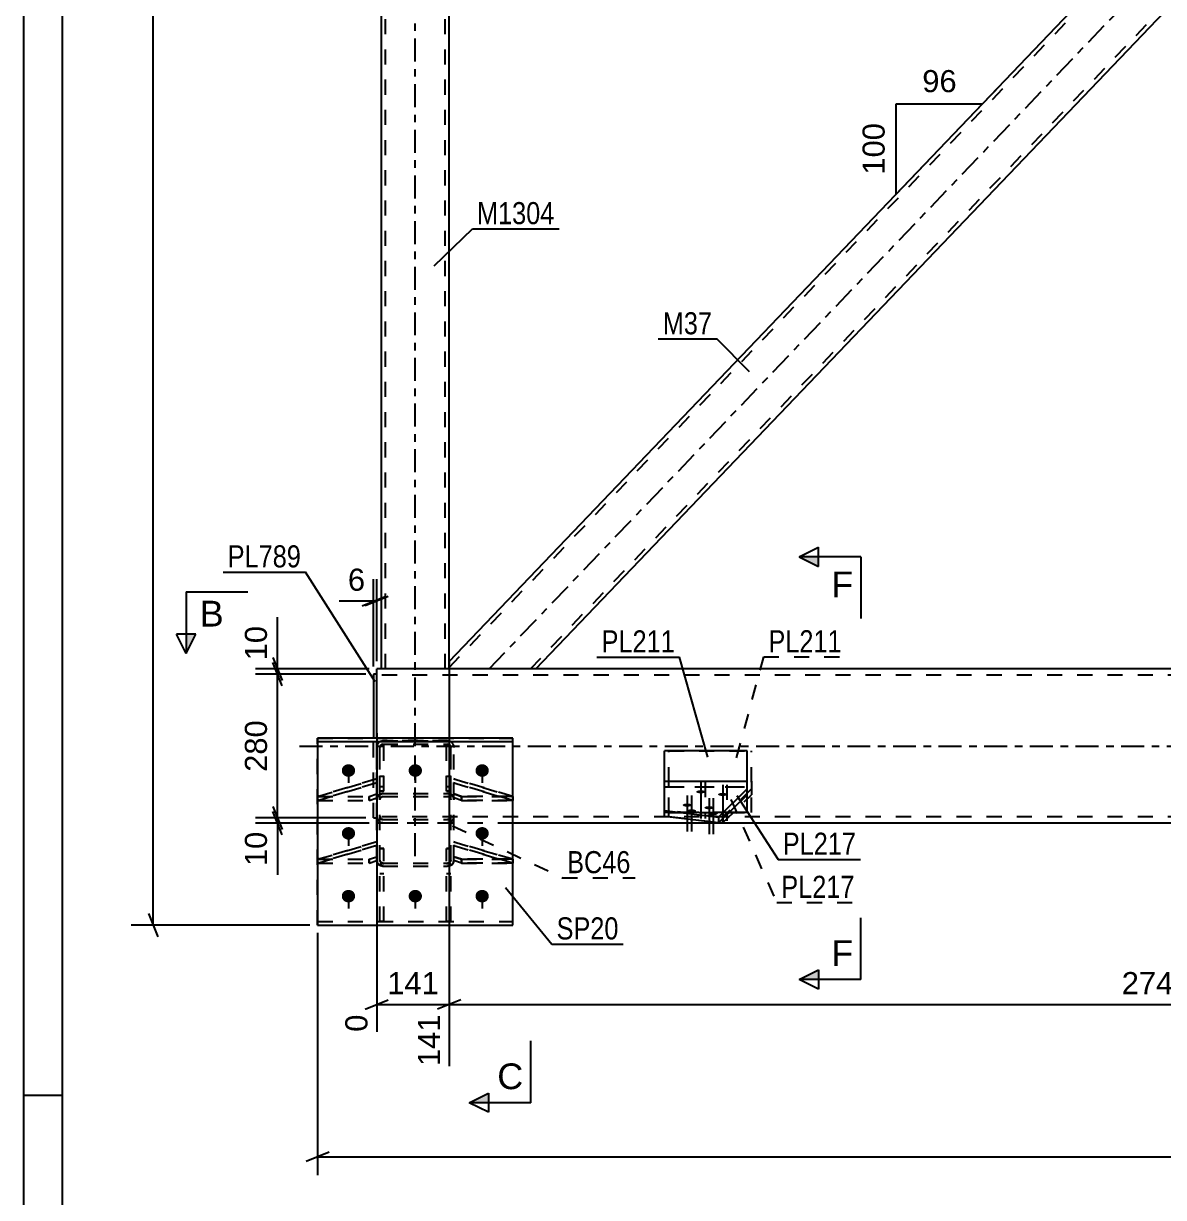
# Model space of a CAD drawing. Header units: millimetres. Extents: x 0 to 841, y 0 to 594.
# Drawn here: x 0 to 147.8, y 135.8 to 288 of the extents above; entities that cross this region are included whole.
import ezdxf

# ---------------------------------------------------------------- set-up
doc = ezdxf.new("R2010")
doc.units = ezdxf.units.MM
doc.linetypes.add('DXK_LINE_DOT2', pattern=[3.9198, 1.9599, -1.9599])
doc.linetypes.add('DXK_LINE_DOT3', pattern=[5.9187, 2.979, -0.9799, 0.9799, -0.9799])
doc.styles.add('Arial', font='ARIAL.TTF', dxfattribs={"height": 0.2})
doc.styles.add('Arial Narrow', font='ARIALN.TTF', dxfattribs={"height": 0.2})

# ---------------------------------------------------------------- blocks, each defined once
blk = doc.blocks.new('Unknown-318884589-1127')
at = {"color": 5, "linetype": 'Continuous'}
for p, q in [((0, 594), (0, 0)), ((5, 589), (5, 5)), ((5, 149), (0, 149))]:
    blk.add_line(p, q, dxfattribs=at)
blk = doc.blocks.new('Part-318884589-2613 - 2610')
at = {"color": 7, "linetype": 'DXK_LINE_DOT2'}
for p, q in [((38.14, 187.76), (45.8, 190.05)), ((45.8, 189.54), (38.14, 187.26)), ((45.8, 187.61), (45.8, 190.05)), ((38.14, 187.26), (38.14, 187.76)), ((38.14, 187.76), (44.8, 187.76)), ((44.8, 187.76), (45.8, 188.11)), ((44.8, 187.26), (44.8, 187.76)), ((44.8, 187.26), (45.8, 187.61)), ((38.14, 187.26), (44.8, 187.26))]:
    blk.add_line(p, q, dxfattribs=at)
blk = doc.blocks.new('Part-318884589-2614 - 2610')
at = {"color": 7, "linetype": 'DXK_LINE_DOT2'}
for p, q in [((38.14, 179.62), (45.8, 181.9)), ((45.8, 181.4), (38.14, 179.12)), ((45.8, 179.46), (45.8, 181.9)), ((44.8, 179.62), (45.8, 179.96)), ((38.14, 179.12), (38.14, 179.62)), ((38.14, 179.62), (44.8, 179.62)), ((38.14, 179.12), (44.8, 179.12)), ((44.8, 179.12), (44.8, 179.62)), ((44.8, 179.12), (45.8, 179.46))]:
    blk.add_line(p, q, dxfattribs=at)
blk = doc.blocks.new('Part-318884589-2615 - 2610')
at = {"color": 7, "linetype": 'DXK_LINE_DOT2'}
for p, q in [((55.8, 179.46), (55.8, 181.9)), ((55.8, 181.9), (63.47, 179.62)), ((63.47, 179.12), (55.8, 181.4)), ((55.8, 179.96), (56.8, 179.62)), ((56.8, 179.12), (55.8, 179.46)), ((63.47, 179.62), (56.8, 179.62)), ((56.8, 179.62), (56.8, 179.12)), ((56.8, 179.12), (63.47, 179.12)), ((63.47, 179.62), (63.47, 179.12))]:
    blk.add_line(p, q, dxfattribs=at)
blk = doc.blocks.new('Part-318884589-2616 - 2610')
at = {"color": 7, "linetype": 'DXK_LINE_DOT2'}
for p, q in [((46.2, 188.48), (46.2, 195.35)), ((46.74, 195.35), (46.2, 195.35)), ((46.74, 188.48), (46.74, 195.35)), ((46.2, 190.42), (46.74, 190.42)), ((46.2, 189.08), (46.74, 189.08)), ((46.74, 188.48), (46.2, 188.48))]:
    blk.add_line(p, q, dxfattribs=at)
blk = doc.blocks.new('Part-318884589-2617 - 2610')
at = {"color": 7, "linetype": 'DXK_LINE_DOT2'}
for p, q in [((54.87, 188.48), (54.87, 195.35)), ((55.4, 195.35), (54.87, 195.35)), ((55.4, 188.48), (55.4, 195.35)), ((54.87, 190.42), (55.4, 190.42)), ((54.87, 189.08), (55.4, 189.08)), ((55.4, 188.48), (54.87, 188.48))]:
    blk.add_line(p, q, dxfattribs=at)
blk = doc.blocks.new('Part-318884589-2618 - 2610')
at = {"color": 7, "linetype": 'DXK_LINE_DOT2'}
for p, q in [((46.2, 171.54), (46.2, 181.02)), ((46.2, 181.02), (46.74, 181.02)), ((46.74, 171.54), (46.74, 181.02)), ((46.2, 179.09), (46.74, 179.09)), ((46.2, 177.8), (46.74, 177.8)), ((46.74, 171.54), (46.2, 171.54))]:
    blk.add_line(p, q, dxfattribs=at)
blk = doc.blocks.new('Part-318884589-2619 - 2610')
at = {"color": 7, "linetype": 'DXK_LINE_DOT2'}
for p, q in [((54.87, 171.54), (54.87, 181.02)), ((54.87, 181.02), (55.4, 181.02)), ((55.4, 171.54), (55.4, 181.02)), ((54.87, 179.09), (55.4, 179.09)), ((54.87, 177.8), (55.4, 177.8)), ((55.4, 171.54), (54.87, 171.54))]:
    blk.add_line(p, q, dxfattribs=at)
blk = doc.blocks.new('Part-318884589-2755 - 2610')
at = {"color": 7, "linetype": 'DXK_LINE_DOT3'}
blk.add_line((50.8, 194.31), (50.8, 406.98), dxfattribs=at)
at = {"color": 7, "linetype": 'DXK_LINE_DOT2'}
for p, q in [((55.2, 396.98), (46.4, 396.98)), ((46.4, 392.74), (46.4, 396.98)), ((46.94, 204.31), (46.94, 396.98)), ((54.67, 204.31), (54.67, 396.98)), ((55.2, 392.74), (55.2, 396.98)), ((55.2, 204.31), (46.4, 204.31)), ((55.2, 204.31), (55.2, 205.28))]:
    blk.add_line(p, q, dxfattribs=at)
at = {"color": 2, "linetype": 'Continuous'}
for p, q in [((46.4, 204.31), (46.4, 392.74)), ((55.2, 205.28), (55.2, 392.74))]:
    blk.add_line(p, q, dxfattribs=at)
blk = doc.blocks.new('Part-318884589-2628 - 2610')
at = {"color": 7, "linetype": 'DXK_LINE_DOT2'}
for p, q in [((55.8, 187.61), (55.8, 190.05)), ((55.8, 190.05), (63.47, 187.76)), ((63.47, 187.26), (55.8, 189.54)), ((55.8, 188.11), (56.8, 187.76)), ((56.8, 187.26), (55.8, 187.61)), ((63.47, 187.76), (56.8, 187.76)), ((56.8, 187.76), (56.8, 187.26)), ((63.47, 187.76), (63.47, 187.26)), ((56.8, 187.26), (63.47, 187.26))]:
    blk.add_line(p, q, dxfattribs=at)
blk = doc.blocks.new('Part-318884589-2822 - 2610')
at = {"color": 2, "linetype": 'Continuous'}
for p, q in [((93.85, 193.69), (83.13, 193.69)), ((83.13, 189.76), (83.13, 193.69)), ((93.85, 189.76), (93.85, 193.69)), ((93.85, 185.69), (93.85, 187.99)), ((93.85, 185.69), (91.5, 185.69))]:
    blk.add_line(p, q, dxfattribs=at)
at = {"color": 7, "linetype": 'DXK_LINE_DOT2'}
for p, q in [((83.13, 185.69), (83.13, 189.76)), ((93.85, 187.99), (93.85, 189.76)), ((91.5, 185.69), (83.13, 185.69))]:
    blk.add_line(p, q, dxfattribs=at)
blk = doc.blocks.new('Part-318884589-2708 - 2610')
at = {"color": 7, "linetype": 'DXK_LINE_DOT2'}
for p, q in [((55.2, 204.51), (239.23, 396.98)), ((65.72, 204.31), (249.74, 396.78)), ((66.45, 204.31), (55.19, 204.31)), ((55.2, 204.31), (55.2, 204.51))]:
    blk.add_line(p, q, dxfattribs=at)
at = {"color": 7, "linetype": 'DXK_LINE_DOT3'}
blk.add_line((60.37, 204.31), (244.58, 396.98), dxfattribs=at)
at = {"color": 2, "linetype": 'Continuous'}
for p, q in [((55.2, 205.28), (146.38, 300.64)), ((66.45, 204.31), (152.47, 294.28)), ((55.2, 204.83), (55.19, 204.31)), ((55.2, 205.28), (55.2, 204.83))]:
    blk.add_line(p, q, dxfattribs=at)
blk = doc.blocks.new('Part-318884589-2834 - 2610')
at = {"color": 2, "linetype": 'Continuous'}
blk.add_line((46.74, 195.35), (46.2, 195.35), dxfattribs=at)
at = {"color": 7, "linetype": 'DXK_LINE_DOT2'}
for p, q in [((46.2, 188.48), (46.2, 195.35)), ((46.74, 188.48), (46.74, 195.35)), ((46.2, 190.42), (46.74, 190.42)), ((46.2, 189.08), (46.74, 189.08)), ((46.2, 188.48), (46.74, 188.48))]:
    blk.add_line(p, q, dxfattribs=at)
blk = doc.blocks.new('Part-318884589-2740 - 2610')
at = {"color": 2, "linetype": 'Continuous'}
for p, q in [((45.8, 195.35), (45.8, 204.31)), ((271.87, 204.31), (45.8, 204.31)), ((271.87, 184.31), (63.47, 184.31))]:
    blk.add_line(p, q, dxfattribs=at)
at = {"color": 7, "linetype": 'DXK_LINE_DOT2'}
for p, q in [((271.87, 203.51), (45.8, 203.51)), ((45.8, 184.31), (45.8, 195.35)), ((271.87, 185.11), (45.8, 185.11)), ((63.47, 184.31), (45.8, 184.31))]:
    blk.add_line(p, q, dxfattribs=at)
at = {"color": 7, "linetype": 'DXK_LINE_DOT3'}
blk.add_line((35.8, 194.31), (271.87, 194.31), dxfattribs=at)
blk = doc.blocks.new('Part-318884589-2767 - 2610')
at = {"color": 7, "linetype": 'DXK_LINE_DOT2'}
for p, q in [((46.6, 194.98), (46.3, 194.92)), ((46.6, 194.98), (55, 194.98)), ((55.31, 194.92), (55, 194.98)), ((45.86, 194.46), (45.8, 194.13)), ((45.8, 179.5), (45.8, 194.13)), ((46.2, 194.13), (46.23, 194.29)), ((46.2, 179.5), (46.2, 194.13)), ((46.23, 194.29), (46.32, 194.43)), ((46.32, 194.43), (46.45, 194.52)), ((46.45, 194.52), (46.6, 194.56)), ((46.6, 194.56), (55, 194.56)), ((55, 194.56), (55.16, 194.52)), ((55.16, 194.52), (55.29, 194.43)), ((55.29, 194.43), (55.37, 194.29)), ((55.37, 194.29), (55.4, 194.13)), ((55.4, 179.5), (55.4, 194.13)), ((55.8, 194.13), (55.74, 194.46)), ((55.8, 179.5), (55.8, 194.13)), ((45.8, 187.39), (45.86, 187.68)), ((45.86, 187.68), (46.04, 187.92)), ((46.04, 187.92), (46.3, 188.08)), ((46.23, 187.53), (46.2, 187.39)), ((46.32, 187.65), (46.23, 187.53)), ((46.3, 188.08), (46.6, 188.14)), ((46.45, 187.74), (46.32, 187.65)), ((46.6, 187.77), (46.45, 187.74)), ((46.6, 188.14), (55, 188.14)), ((46.6, 187.77), (55, 187.77)), ((55, 188.14), (55.31, 188.08)), ((55.16, 187.74), (55, 187.77)), ((55.29, 187.65), (55.16, 187.74)), ((55.37, 187.53), (55.29, 187.65)), ((55.31, 188.08), (55.57, 187.92)), ((55.4, 187.39), (55.37, 187.53)), ((55.57, 187.92), (55.74, 187.68)), ((55.74, 187.68), (55.8, 187.39)), ((45.8, 185.19), (45.86, 184.87)), ((46.23, 185.03), (46.2, 185.19)), ((46.32, 184.89), (46.23, 185.03)), ((46.3, 184.4), (46.6, 184.34)), ((46.45, 184.8), (46.32, 184.89)), ((46.6, 184.77), (46.45, 184.8)), ((46.6, 184.77), (55, 184.77)), ((46.6, 184.34), (55, 184.34)), ((55.16, 184.8), (55, 184.77)), ((55, 184.34), (55.31, 184.4)), ((55.29, 184.89), (55.16, 184.8)), ((55.37, 185.03), (55.29, 184.89)), ((55.4, 185.19), (55.37, 185.03)), ((55.74, 184.87), (55.8, 185.19)), ((45.86, 179.21), (45.8, 179.5)), ((46.04, 178.96), (45.86, 179.21)), ((46.3, 178.8), (46.04, 178.96)), ((46.2, 179.5), (46.23, 179.35)), ((46.23, 179.35), (46.32, 179.23)), ((46.6, 178.74), (46.3, 178.8)), ((46.32, 179.23), (46.45, 179.15)), ((46.45, 179.15), (46.6, 179.12)), ((46.6, 179.12), (55, 179.12)), ((46.6, 178.74), (55, 178.74)), ((55, 179.12), (55.16, 179.15)), ((55.31, 178.8), (55, 178.74)), ((55.16, 179.15), (55.29, 179.23)), ((55.29, 179.23), (55.37, 179.35)), ((55.57, 178.96), (55.31, 178.8)), ((55.37, 179.35), (55.4, 179.5)), ((55.74, 179.21), (55.57, 178.96)), ((55.8, 179.5), (55.74, 179.21))]:
    blk.add_line(p, q, dxfattribs=at)
at = {"color": 7, "linetype": 'DXK_LINE_DOT3'}
blk.add_line((50.8, 180.02), (50.8, 193.08), dxfattribs=at)
at = {"color": 7, "linetype": 'DXK_LINE_DOT2'}
for centre, start, end in [((46.64, 194.16), 114.32, 159.2417), ((54.97, 194.16), 20.7583, 65.68), ((46.64, 185.16), 200.7583, 245.68), ((54.97, 185.16), 294.32, 339.2417)]:
    blk.add_arc(centre, 0.827, start, end, dxfattribs=at)
blk = doc.blocks.new('Bolt-318884589-2775 - 2610')
at = {"linetype": 'Continuous'}
for points in [[(86.61, 186.1), (86.74, 186.1), (86.86, 186.09), (86.97, 186.07), (87.06, 186.04), (87.13, 186), (87.18, 185.96), (87.21, 185.92), (87.21, 185.88), (87.18, 185.84), (87.13, 185.8), (87.06, 185.76), (86.97, 185.73), (86.86, 185.71), (86.74, 185.7), (86.61, 185.69), (86.49, 185.7), (86.37, 185.71), (86.26, 185.73), (86.17, 185.76), (86.09, 185.8), (86.04, 185.84), (86.02, 185.88), (86.02, 185.92), (86.04, 185.96), (86.09, 186), (86.17, 186.04), (86.26, 186.07), (86.37, 186.09), (86.49, 186.1)], [(89.44, 185.77), (89.57, 185.76), (89.69, 185.75), (89.8, 185.73), (89.89, 185.7), (89.96, 185.66), (90.01, 185.62), (90.04, 185.58), (90.04, 185.54), (90.01, 185.5), (89.96, 185.46), (89.89, 185.42), (89.8, 185.39), (89.69, 185.37), (89.57, 185.36), (89.44, 185.35), (89.32, 185.36), (89.2, 185.37), (89.09, 185.39), (89, 185.42), (88.92, 185.46), (88.87, 185.5), (88.85, 185.54), (88.85, 185.58), (88.87, 185.62), (88.92, 185.66), (89, 185.7), (89.09, 185.73), (89.2, 185.75), (89.32, 185.76)]]:
    blk.add_hatch(color=1, dxfattribs=at).paths.add_polyline_path(points)
at = {"color": 1, "linetype": 'DXK_LINE_DOT2'}
for p, q in [((88.38, 189.63), (88.38, 184.93)), ((91.21, 189.29), (91.21, 184.59))]:
    blk.add_line(p, q, dxfattribs=at)
at = {"color": 1, "linetype": 'Continuous'}
for p, q in [((86.61, 187.9), (86.61, 183.21)), ((89.44, 187.56), (89.44, 182.87))]:
    blk.add_line(p, q, dxfattribs=at)
blk = doc.blocks.new('Bolt-318884589-2776 - 2610')
at = {"color": 1, "linetype": 'DXK_LINE_DOT2'}
for p, q in [((42.14, 191.93), (42.14, 189.53)), ((50.8, 191.93), (50.8, 189.53)), ((59.47, 191.93), (59.47, 189.53)), ((42.14, 183.78), (42.14, 181.39)), ((59.47, 183.78), (59.47, 181.39)), ((42.14, 175.64), (42.14, 173.25)), ((50.8, 175.64), (50.8, 173.25)), ((59.47, 175.64), (59.47, 173.25))]:
    blk.add_line(p, q, dxfattribs=at)
blk = doc.blocks.new('Part-318884589-2778 - 2610')
at = {"color": 7, "linetype": 'DXK_LINE_DOT2'}
for p, q in [((83.69, 189.76), (94.4, 189.76)), ((83.69, 185.18), (83.69, 189.76)), ((83.69, 189), (94.4, 189)), ((94.4, 189.76), (94.4, 187.99)), ((94.4, 188.74), (90.65, 185.08)), ((90.65, 184.33), (94.4, 187.99)), ((90.65, 185.08), (83.69, 185.93)), ((83.69, 185.18), (90.65, 184.33)), ((90.65, 185.08), (90.65, 184.33))]:
    blk.add_line(p, q, dxfattribs=at)
blk = doc.blocks.new('Part-318884589-2783 - 2610')
at = {"color": 2, "linetype": 'Continuous'}
for p, q in [((45.8, 203.64), (45.4, 203.64)), ((45.4, 203.64), (45.4, 195.35))]:
    blk.add_line(p, q, dxfattribs=at)
at = {"color": 7, "linetype": 'DXK_LINE_DOT2'}
for p, q in [((45.8, 184.98), (45.8, 203.64)), ((45.4, 184.98), (45.4, 195.35)), ((45.4, 184.98), (45.8, 184.98))]:
    blk.add_line(p, q, dxfattribs=at)
blk = doc.blocks.new('Part-318884589-2786 - 2610')
at = {"color": 7, "linetype": 'DXK_LINE_DOT2'}
for p, q in [((83.69, 185.69), (83.69, 193.69)), ((83.69, 193.69), (94.4, 193.69)), ((94.4, 185.69), (94.4, 193.69)), ((83.69, 185.69), (94.4, 185.69))]:
    blk.add_line(p, q, dxfattribs=at)
blk = doc.blocks.new('Part-318884589-2789 - 2610')
at = {"color": 7, "linetype": 'DXK_LINE_DOT2'}
for p, q in [((38.14, 171.08), (38.14, 195.35)), ((38.14, 195.35), (63.47, 195.35)), ((63.47, 171.08), (63.47, 195.35)), ((38.14, 194.89), (63.47, 194.89)), ((38.14, 171.54), (63.47, 171.54)), ((38.14, 171.08), (63.47, 171.08))]:
    blk.add_line(p, q, dxfattribs=at)
blk = doc.blocks.new('Part-318884589-2799 - 2610')
at = {"color": 7, "linetype": 'DXK_LINE_DOT2'}
for p, q in [((46.3, 194.92), (46.6, 194.98)), ((55, 194.98), (46.6, 194.98)), ((55, 194.98), (55.31, 194.92)), ((45.8, 194.13), (45.86, 194.46)), ((45.8, 179.5), (45.8, 194.13)), ((46.23, 194.29), (46.2, 194.13)), ((46.2, 179.5), (46.2, 194.13)), ((46.32, 194.43), (46.23, 194.29)), ((46.45, 194.52), (46.32, 194.43)), ((46.6, 194.56), (46.45, 194.52)), ((46.6, 194.56), (55, 194.56)), ((55.16, 194.52), (55, 194.56)), ((55.29, 194.43), (55.16, 194.52)), ((55.37, 194.29), (55.29, 194.43)), ((55.4, 194.13), (55.37, 194.29)), ((55.4, 179.5), (55.4, 194.13)), ((55.74, 194.46), (55.8, 194.13)), ((55.8, 179.5), (55.8, 194.13)), ((45.86, 187.68), (45.8, 187.39)), ((46.04, 187.92), (45.86, 187.68)), ((46.3, 188.08), (46.04, 187.92)), ((46.2, 187.39), (46.23, 187.53)), ((46.23, 187.53), (46.32, 187.66)), ((46.6, 188.14), (46.3, 188.08)), ((46.32, 187.66), (46.45, 187.74)), ((46.45, 187.74), (46.6, 187.77)), ((46.6, 188.14), (55, 188.14)), ((46.6, 187.77), (55, 187.77)), ((55.31, 188.08), (55, 188.14)), ((55, 187.77), (55.16, 187.74)), ((55.16, 187.74), (55.29, 187.66)), ((55.29, 187.66), (55.37, 187.53)), ((55.57, 187.92), (55.31, 188.08)), ((55.37, 187.53), (55.4, 187.39)), ((55.74, 187.68), (55.57, 187.92)), ((55.8, 187.39), (55.74, 187.68)), ((45.86, 184.87), (45.8, 185.19)), ((46.2, 185.19), (46.23, 185.03)), ((46.23, 185.03), (46.32, 184.89)), ((46.6, 184.34), (46.3, 184.4)), ((46.32, 184.89), (46.45, 184.8)), ((46.45, 184.8), (46.6, 184.77)), ((46.6, 184.77), (55, 184.77)), ((46.6, 184.34), (55, 184.34)), ((55, 184.77), (55.16, 184.8)), ((55.31, 184.4), (55, 184.34)), ((55.16, 184.8), (55.29, 184.89)), ((55.29, 184.89), (55.37, 185.03)), ((55.37, 185.03), (55.4, 185.19)), ((55.8, 185.19), (55.74, 184.87)), ((45.8, 179.5), (45.86, 179.21)), ((45.86, 179.21), (46.04, 178.96)), ((46.04, 178.96), (46.3, 178.8)), ((46.23, 179.35), (46.2, 179.5)), ((46.32, 179.23), (46.23, 179.35)), ((46.3, 178.8), (46.6, 178.74)), ((46.45, 179.15), (46.32, 179.23)), ((46.6, 179.12), (46.45, 179.15)), ((46.6, 179.12), (55, 179.12)), ((46.6, 178.74), (55, 178.74)), ((55.16, 179.15), (55, 179.12)), ((55, 178.74), (55.31, 178.8)), ((55.29, 179.23), (55.16, 179.15)), ((55.37, 179.35), (55.29, 179.23)), ((55.31, 178.8), (55.57, 178.96)), ((55.4, 179.5), (55.37, 179.35)), ((55.57, 178.96), (55.74, 179.21)), ((55.74, 179.21), (55.8, 179.5))]:
    blk.add_line(p, q, dxfattribs=at)
for centre, start, end in [((46.64, 194.16), 114.32, 159.2417), ((54.97, 194.16), 20.7583, 65.68), ((46.64, 185.16), 200.7583, 245.68), ((54.97, 185.16), 294.32, 339.2417)]:
    blk.add_arc(centre, 0.827, start, end, dxfattribs=at)
blk = doc.blocks.new('Part-318884589-2809 - 2610')
at = {"color": 2, "linetype": 'Continuous'}
for p, q in [((63.47, 195.35), (38.14, 195.35)), ((38.14, 195.35), (38.14, 171.08)), ((63.47, 171.08), (63.47, 195.35)), ((38.14, 194.89), (63.47, 194.89)), ((38.14, 171.08), (63.47, 171.08))]:
    blk.add_line(p, q, dxfattribs=at)
at = {"color": 7, "linetype": 'DXK_LINE_DOT2'}
blk.add_line((38.14, 171.54), (63.47, 171.54), dxfattribs=at)
blk = doc.blocks.new('Bolt-318884589-2810 - 2610')
at = {"linetype": 'Continuous'}
for points in [[(42.14, 191.95), (42.32, 191.93), (42.49, 191.88), (42.65, 191.79), (42.78, 191.68), (42.89, 191.54), (42.96, 191.38), (43, 191.22), (43, 191.05), (42.96, 190.88), (42.89, 190.72), (42.78, 190.59), (42.65, 190.47), (42.49, 190.39), (42.32, 190.33), (42.14, 190.32), (41.96, 190.33), (41.78, 190.39), (41.63, 190.47), (41.49, 190.59), (41.39, 190.72), (41.31, 190.88), (41.28, 191.05), (41.28, 191.22), (41.31, 191.38), (41.39, 191.54), (41.49, 191.68), (41.63, 191.79), (41.78, 191.88), (41.96, 191.93)], [(50.8, 191.95), (50.98, 191.93), (51.16, 191.88), (51.31, 191.79), (51.45, 191.68), (51.55, 191.54), (51.63, 191.38), (51.67, 191.22), (51.67, 191.05), (51.63, 190.88), (51.55, 190.72), (51.45, 190.59), (51.31, 190.47), (51.16, 190.39), (50.98, 190.33), (50.8, 190.32), (50.62, 190.33), (50.45, 190.39), (50.29, 190.47), (50.16, 190.59), (50.05, 190.72), (49.98, 190.88), (49.94, 191.05), (49.94, 191.22), (49.98, 191.38), (50.05, 191.54), (50.16, 191.68), (50.29, 191.79), (50.45, 191.88), (50.62, 191.93)], [(59.47, 191.95), (59.65, 191.93), (59.82, 191.88), (59.98, 191.79), (60.11, 191.68), (60.22, 191.54), (60.29, 191.38), (60.33, 191.22), (60.33, 191.05), (60.29, 190.88), (60.22, 190.72), (60.11, 190.59), (59.98, 190.47), (59.82, 190.39), (59.65, 190.33), (59.47, 190.32), (59.29, 190.33), (59.12, 190.39), (58.96, 190.47), (58.83, 190.59), (58.72, 190.72), (58.65, 190.88), (58.61, 191.05), (58.61, 191.22), (58.65, 191.38), (58.72, 191.54), (58.83, 191.68), (58.96, 191.79), (59.12, 191.88), (59.29, 191.93)], [(42.14, 183.8), (42.32, 183.78), (42.49, 183.73), (42.65, 183.65), (42.78, 183.53), (42.89, 183.39), (42.96, 183.24), (43, 183.07), (43, 182.9), (42.96, 182.74), (42.89, 182.58), (42.78, 182.44), (42.65, 182.33), (42.49, 182.24), (42.32, 182.19), (42.14, 182.17), (41.96, 182.19), (41.78, 182.24), (41.63, 182.33), (41.49, 182.44), (41.39, 182.58), (41.31, 182.74), (41.28, 182.9), (41.28, 183.07), (41.31, 183.24), (41.39, 183.39), (41.49, 183.53), (41.63, 183.65), (41.78, 183.73), (41.96, 183.78)], [(59.47, 183.8), (59.65, 183.78), (59.82, 183.73), (59.98, 183.65), (60.11, 183.53), (60.22, 183.39), (60.29, 183.24), (60.33, 183.07), (60.33, 182.9), (60.29, 182.74), (60.22, 182.58), (60.11, 182.44), (59.98, 182.33), (59.82, 182.24), (59.65, 182.19), (59.47, 182.17), (59.29, 182.19), (59.12, 182.24), (58.96, 182.33), (58.83, 182.44), (58.72, 182.58), (58.65, 182.74), (58.61, 182.9), (58.61, 183.07), (58.65, 183.24), (58.72, 183.39), (58.83, 183.53), (58.96, 183.65), (59.12, 183.73), (59.29, 183.78)], [(42.14, 175.66), (42.32, 175.64), (42.49, 175.59), (42.65, 175.5), (42.78, 175.39), (42.89, 175.25), (42.96, 175.09), (43, 174.93), (43, 174.76), (42.96, 174.59), (42.89, 174.44), (42.78, 174.3), (42.65, 174.18), (42.49, 174.1), (42.32, 174.05), (42.14, 174.03), (41.96, 174.05), (41.78, 174.1), (41.63, 174.18), (41.49, 174.3), (41.39, 174.44), (41.31, 174.59), (41.28, 174.76), (41.28, 174.93), (41.31, 175.09), (41.39, 175.25), (41.49, 175.39), (41.63, 175.5), (41.78, 175.59), (41.96, 175.64)], [(50.8, 175.66), (50.98, 175.64), (51.16, 175.59), (51.31, 175.5), (51.45, 175.39), (51.55, 175.25), (51.63, 175.09), (51.67, 174.93), (51.67, 174.76), (51.63, 174.59), (51.55, 174.44), (51.45, 174.3), (51.31, 174.18), (51.16, 174.1), (50.98, 174.05), (50.8, 174.03), (50.62, 174.05), (50.45, 174.1), (50.29, 174.18), (50.16, 174.3), (50.05, 174.44), (49.98, 174.59), (49.94, 174.76), (49.94, 174.93), (49.98, 175.09), (50.05, 175.25), (50.16, 175.39), (50.29, 175.5), (50.45, 175.59), (50.62, 175.64)], [(59.47, 175.66), (59.65, 175.64), (59.82, 175.59), (59.98, 175.5), (60.11, 175.39), (60.22, 175.25), (60.29, 175.09), (60.33, 174.93), (60.33, 174.76), (60.29, 174.59), (60.22, 174.44), (60.11, 174.3), (59.98, 174.18), (59.82, 174.1), (59.65, 174.05), (59.47, 174.03), (59.29, 174.05), (59.12, 174.1), (58.96, 174.18), (58.83, 174.3), (58.72, 174.44), (58.65, 174.59), (58.61, 174.76), (58.61, 174.93), (58.65, 175.09), (58.72, 175.25), (58.83, 175.39), (58.96, 175.5), (59.12, 175.59), (59.29, 175.64)]]:
    blk.add_hatch(color=1, dxfattribs=at).paths.add_polyline_path(points)
at = {"color": 1, "linetype": 'Continuous'}
for p, q in [((42.14, 191.93), (42.14, 189.53)), ((50.8, 191.93), (50.8, 189.53)), ((59.47, 191.93), (59.47, 189.53)), ((42.14, 183.79), (42.14, 181.39)), ((59.47, 183.79), (59.47, 181.39)), ((42.14, 175.64), (42.14, 173.25)), ((50.8, 175.64), (50.8, 173.25)), ((59.47, 175.64), (59.47, 173.25))]:
    blk.add_line(p, q, dxfattribs=at)
blk = doc.blocks.new('Part-318884589-2819 - 2610')
at = {"color": 2, "linetype": 'Continuous'}
for p, q in [((83.13, 189.76), (93.85, 189.76)), ((83.13, 185.18), (83.13, 189.76)), ((93.85, 187.99), (93.85, 189.76)), ((90.11, 185.08), (93.85, 188.74)), ((90.11, 184.33), (93.85, 187.99)), ((83.13, 185.93), (90.11, 185.08)), ((90.11, 184.33), (83.13, 185.18)), ((90.11, 185.08), (90.11, 184.33))]:
    blk.add_line(p, q, dxfattribs=at)
at = {"color": 7, "linetype": 'DXK_LINE_DOT2'}
blk.add_line((83.13, 189), (93.85, 189), dxfattribs=at)
blk = doc.blocks.new('Bolt-318884589-2823 - 2610')
at = {"linetype": 'Continuous'}
for points in [[(87.83, 188.17), (87.7, 188.17), (87.58, 188.19), (87.48, 188.21), (87.38, 188.24), (87.31, 188.27), (87.26, 188.31), (87.23, 188.35), (87.23, 188.39), (87.26, 188.44), (87.31, 188.48), (87.38, 188.51), (87.48, 188.54), (87.58, 188.56), (87.7, 188.57), (87.83, 188.58), (87.95, 188.57), (88.07, 188.56), (88.18, 188.54), (88.27, 188.51), (88.35, 188.48), (88.4, 188.44), (88.42, 188.39), (88.42, 188.35), (88.4, 188.31), (88.35, 188.27), (88.27, 188.24), (88.18, 188.21), (88.07, 188.19), (87.95, 188.17)], [(90.66, 187.83), (90.53, 187.83), (90.42, 187.85), (90.31, 187.87), (90.21, 187.9), (90.14, 187.93), (90.09, 187.97), (90.06, 188.01), (90.06, 188.06), (90.09, 188.1), (90.14, 188.14), (90.21, 188.17), (90.31, 188.2), (90.42, 188.22), (90.53, 188.23), (90.66, 188.24), (90.78, 188.23), (90.9, 188.22), (91.01, 188.2), (91.11, 188.17), (91.18, 188.14), (91.23, 188.1), (91.26, 188.06), (91.26, 188.01), (91.23, 187.97), (91.18, 187.93), (91.11, 187.9), (91.01, 187.87), (90.9, 187.85), (90.78, 187.83)], [(86.07, 186.45), (85.94, 186.45), (85.82, 186.46), (85.71, 186.49), (85.62, 186.51), (85.55, 186.55), (85.5, 186.59), (85.47, 186.63), (85.47, 186.67), (85.5, 186.72), (85.55, 186.75), (85.62, 186.79), (85.71, 186.82), (85.82, 186.84), (85.94, 186.85), (86.07, 186.86), (86.19, 186.85), (86.31, 186.84), (86.42, 186.82), (86.51, 186.79), (86.59, 186.75), (86.64, 186.72), (86.66, 186.67), (86.66, 186.63), (86.64, 186.59), (86.59, 186.55), (86.51, 186.51), (86.42, 186.49), (86.31, 186.46), (86.19, 186.45)], [(88.9, 186.11), (88.77, 186.11), (88.65, 186.13), (88.54, 186.15), (88.45, 186.18), (88.38, 186.21), (88.33, 186.25), (88.3, 186.29), (88.3, 186.33), (88.33, 186.38), (88.38, 186.42), (88.45, 186.45), (88.54, 186.48), (88.65, 186.5), (88.77, 186.51), (88.9, 186.52), (89.02, 186.51), (89.14, 186.5), (89.25, 186.48), (89.34, 186.45), (89.42, 186.42), (89.47, 186.38), (89.49, 186.33), (89.49, 186.29), (89.47, 186.25), (89.42, 186.21), (89.34, 186.18), (89.25, 186.15), (89.14, 186.13), (89.02, 186.11)]]:
    blk.add_hatch(color=1, dxfattribs=at).paths.add_polyline_path(points)
at = {"color": 1, "linetype": 'Continuous'}
for p, q in [((87.83, 189.63), (87.83, 184.93)), ((90.66, 189.29), (90.66, 184.59)), ((86.07, 187.9), (86.07, 183.21)), ((88.9, 187.57), (88.9, 182.87))]:
    blk.add_line(p, q, dxfattribs=at)
blk = doc.blocks.new('Part-318884589-2832 - 2610')
at = {"color": 7, "linetype": 'DXK_LINE_DOT2'}
for p, q in [((46.74, 181.02), (46.2, 181.02)), ((46.2, 171.54), (46.2, 181.02)), ((46.74, 171.54), (46.74, 181.02)), ((46.2, 179.09), (46.74, 179.09)), ((46.2, 177.8), (46.74, 177.8)), ((46.74, 171.54), (46.2, 171.54))]:
    blk.add_line(p, q, dxfattribs=at)
blk = doc.blocks.new('Part-318884589-2833 - 2610')
at = {"color": 7, "linetype": 'DXK_LINE_DOT2'}
for p, q in [((55.4, 181.02), (54.87, 181.02)), ((54.87, 171.54), (54.87, 181.02)), ((55.4, 171.54), (55.4, 181.02)), ((54.87, 179.09), (55.4, 179.09)), ((54.87, 177.8), (55.4, 177.8)), ((55.4, 171.54), (54.87, 171.54))]:
    blk.add_line(p, q, dxfattribs=at)
blk = doc.blocks.new('Part-318884589-2835 - 2610')
at = {"color": 2, "linetype": 'Continuous'}
blk.add_line((55.4, 195.35), (54.87, 195.35), dxfattribs=at)
at = {"color": 7, "linetype": 'DXK_LINE_DOT2'}
for p, q in [((54.87, 188.48), (54.87, 195.35)), ((55.4, 188.48), (55.4, 195.35)), ((54.87, 190.42), (55.4, 190.42)), ((54.87, 189.08), (55.4, 189.08)), ((54.87, 188.48), (55.4, 188.48))]:
    blk.add_line(p, q, dxfattribs=at)
blk = doc.blocks.new('Part-318884589-2836 - 2610')
at = {"color": 7, "linetype": 'DXK_LINE_DOT2'}
for p, q in [((45.8, 181.9), (38.14, 179.62)), ((38.14, 179.12), (45.8, 181.4)), ((45.8, 179.46), (45.8, 181.9)), ((44.8, 179.62), (45.8, 179.96)), ((38.14, 179.62), (44.8, 179.62)), ((38.14, 179.62), (38.14, 179.12)), ((38.14, 179.12), (44.8, 179.12)), ((44.8, 179.62), (44.8, 179.12)), ((44.8, 179.12), (45.8, 179.46))]:
    blk.add_line(p, q, dxfattribs=at)
blk = doc.blocks.new('Part-318884589-2837 - 2610')
at = {"color": 7, "linetype": 'DXK_LINE_DOT2'}
for p, q in [((45.8, 190.05), (38.14, 187.77)), ((38.14, 187.26), (45.8, 189.54)), ((45.8, 187.61), (45.8, 190.05)), ((38.14, 187.77), (44.8, 187.77)), ((38.14, 187.77), (38.14, 187.26)), ((44.8, 187.77), (45.8, 188.11)), ((44.8, 187.77), (44.8, 187.26)), ((44.8, 187.26), (45.8, 187.61)), ((38.14, 187.26), (44.8, 187.26))]:
    blk.add_line(p, q, dxfattribs=at)
blk = doc.blocks.new('Part-318884589-2838 - 2610')
at = {"color": 7, "linetype": 'DXK_LINE_DOT2'}
for p, q in [((55.8, 179.46), (55.8, 181.9)), ((63.47, 179.62), (55.8, 181.9)), ((55.8, 181.4), (63.47, 179.12)), ((56.8, 179.62), (55.8, 179.96)), ((56.8, 179.12), (55.8, 179.46)), ((56.8, 179.12), (56.8, 179.62)), ((56.8, 179.62), (63.47, 179.62)), ((63.47, 179.12), (56.8, 179.12)), ((63.47, 179.12), (63.47, 179.62))]:
    blk.add_line(p, q, dxfattribs=at)
blk = doc.blocks.new('Part-318884589-2839 - 2610')
at = {"color": 7, "linetype": 'DXK_LINE_DOT2'}
for p, q in [((55.8, 187.61), (55.8, 190.05)), ((63.47, 187.77), (55.8, 190.05)), ((55.8, 189.54), (63.47, 187.26)), ((56.8, 187.77), (55.8, 188.11)), ((56.8, 187.26), (55.8, 187.61)), ((56.8, 187.26), (56.8, 187.77)), ((56.8, 187.77), (63.47, 187.77)), ((63.47, 187.26), (63.47, 187.77)), ((63.47, 187.26), (56.8, 187.26))]:
    blk.add_line(p, q, dxfattribs=at)
blk = doc.blocks.new('StraightDimension-318884589-3023 - 2610')
at = {"color": 7, "linetype": 'Continuous'}
for p, q in [((55.2, 204.28), (55.2, 152.8)), ((56.7, 161.38), (53.7, 160.18)), ((55.2, 160.78), (238.49, 160.78))]:
    blk.add_line(p, q, dxfattribs=at)
at = {"color": 0}
blk.add_wipeout([(151.89, 161.53), (151.89, 165.73), (141.8, 165.73), (141.8, 161.53)], dxfattribs=at)
at = {"color": 3, "style": 'Arial'}
blk.add_text('2749', height=2.865, dxfattribs=at).set_placement((142.4, 162.13))
blk = doc.blocks.new('StraightDimension-318884589-3014 - 2610')
at = {"color": 7, "linetype": 'Continuous'}
for p, q in [((17.41, 444.82), (16.21, 447.82)), ((49.8, 446.32), (13.96, 446.32)), ((16.81, 171.08), (16.81, 446.32)), ((16.21, 172.58), (17.41, 169.58)), ((37.14, 171.08), (13.96, 171.08))]:
    blk.add_line(p, q, dxfattribs=at)
at = {"color": 0}
blk.add_wipeout([(16.06, 313.75), (11.86, 313.75), (11.86, 303.66), (16.06, 303.66)], dxfattribs=at)
at = {"color": 3, "style": 'Arial'}
blk.add_text('4129', height=2.865, rotation=90.0002, dxfattribs=at).set_placement((15.46, 304.26))
blk = doc.blocks.new('StraightDimension-318884589-3024 - 2610')
at = {"color": 7, "linetype": 'Continuous'}
for p, q in [((55.2, 204.28), (55.2, 152.8)), ((45.8, 196), (45.8, 157.25)), ((44.3, 160.18), (47.3, 161.38)), ((45.8, 160.78), (55.2, 160.78)), ((56.7, 161.38), (53.7, 160.18))]:
    blk.add_line(p, q, dxfattribs=at)
at = {"color": 0}
blk.add_wipeout([(54.44, 161.53), (54.44, 165.73), (46.57, 165.73), (46.57, 161.53)], dxfattribs=at)
at = {"color": 0, "linetype": 'Continuous'}
for points in [[(45.2, 160.08), (41, 160.08), (41, 156.65), (45.2, 156.65)], [(54.6, 160.08), (50.4, 160.08), (50.4, 152.2), (54.6, 152.2)]]:
    blk.add_wipeout(points, dxfattribs=at)
at = {"color": 3, "style": 'Arial'}
blk.add_text('141', height=2.865, dxfattribs=at).set_placement((47.17, 162.13))
at = {"color": 3, "linetype": 'Continuous', "style": 'Arial'}
for s, height, p in [('0', 2.87, (44.6, 157.25)), ('141', 2.865, (54, 152.8))]:
    blk.add_text(s, height=height, rotation=90.0002, dxfattribs=at).set_placement(p)
blk = doc.blocks.new('StraightDimension-318884589-3094 - 2610')
at = {"color": 7, "linetype": 'Continuous'}
for p, q in [((45.4, 204.64), (45.4, 215.95)), ((45.8, 205.31), (45.8, 215.95)), ((43.9, 212.5), (46.9, 213.7)), ((47.3, 213.7), (44.3, 212.5)), ((45.4, 213.1), (45.8, 213.1))]:
    blk.add_line(p, q, dxfattribs=at)
at = {"color": 0}
blk.add_wipeout([(44.88, 213.85), (44.88, 218.05), (41.46, 218.05), (41.46, 213.85)], dxfattribs=at)
at = {"color": 7, "linetype": 'Continuous'}
blk.add_line((45.4, 213.1), (40.93, 213.1), dxfattribs=at)
blk.add_line((45.4, 213.1), (40.93, 213.1), dxfattribs=at)
at = {"color": 3, "style": 'Arial'}
blk.add_text('6', height=2.87, dxfattribs=at).set_placement((42.06, 214.45))
blk = doc.blocks.new('StraightDimension-318884589-3143 - 2610')
at = {"color": 7, "linetype": 'Continuous'}
for p, q in [((32.32, 205.81), (33.52, 202.81)), ((44.8, 204.31), (30.07, 204.31)), ((33.52, 202.14), (32.32, 205.14)), ((32.92, 203.64), (32.92, 204.31)), ((44.4, 203.64), (30.07, 203.64))]:
    blk.add_line(p, q, dxfattribs=at)
at = {"color": 0}
blk.add_wipeout([(32.17, 210.48), (27.97, 210.48), (27.97, 204.83), (32.17, 204.83)], dxfattribs=at)
at = {"color": 7, "linetype": 'Continuous'}
blk.add_line((32.92, 204.31), (32.92, 211.01), dxfattribs=at)
blk.add_line((32.92, 204.31), (32.92, 211.01), dxfattribs=at)
at = {"color": 3, "style": 'Arial'}
blk.add_text('10', height=2.865, rotation=90.0002, dxfattribs=at).set_placement((31.57, 205.43))
blk = doc.blocks.new('StraightDimension-318884589-3153 - 2610')
at = {"color": 7, "linetype": 'Continuous'}
for p, q in [((33.52, 202.14), (32.32, 205.14)), ((44.4, 203.64), (30.07, 203.64)), ((32.92, 184.98), (32.92, 203.64)), ((32.32, 186.48), (33.52, 183.48)), ((44.4, 184.98), (30.07, 184.98))]:
    blk.add_line(p, q, dxfattribs=at)
at = {"color": 0}
blk.add_wipeout([(32.17, 198.24), (27.97, 198.24), (27.97, 190.37), (32.17, 190.37)], dxfattribs=at)
at = {"color": 3, "style": 'Arial'}
blk.add_text('280', height=2.865, rotation=90.0002, dxfattribs=at).set_placement((31.57, 190.97))
blk = doc.blocks.new('StraightDimension-318884589-3163 - 2610')
at = {"color": 7, "linetype": 'Continuous'}
for p, q in [((32.32, 186.48), (33.52, 183.48)), ((33.52, 182.81), (32.32, 185.81)), ((44.4, 184.98), (30.07, 184.98)), ((44.8, 184.31), (30.07, 184.31)), ((32.92, 184.31), (32.92, 184.98))]:
    blk.add_line(p, q, dxfattribs=at)
at = {"color": 0}
blk.add_wipeout([(32.17, 183.78), (27.97, 183.78), (27.97, 178.14), (32.17, 178.14)], dxfattribs=at)
at = {"color": 7, "linetype": 'Continuous'}
blk.add_line((32.92, 184.31), (32.92, 177.61), dxfattribs=at)
blk.add_line((32.92, 184.31), (32.92, 177.61), dxfattribs=at)
at = {"color": 3, "style": 'Arial'}
blk.add_text('10', height=2.865, rotation=90.0002, dxfattribs=at).set_placement((31.57, 178.74))
blk = doc.blocks.new('StraightDimension-318884589-3174 - 2610')
at = {"color": 7, "linetype": 'Continuous'}
for p, q in [((38.14, 170.08), (38.14, 138.64)), ((39.64, 141.64), (36.64, 140.44)), ((38.14, 141.04), (294.97, 141.04))]:
    blk.add_line(p, q, dxfattribs=at)
blk = doc.blocks.new('AngleDimension-318884589-12059 - 2610')
at = {"color": 7, "linetype": 'Continuous'}
for p, q in [((126.63, 279.98), (124.36, 277.61)), ((113.16, 277.61), (124.36, 277.61)), ((113.16, 265.9), (124.36, 277.61)), ((113.16, 265.9), (113.16, 277.61))]:
    blk.add_line(p, q, dxfattribs=at)
at = {"color": 0}
for points in [[(121.58, 278.51), (121.58, 282.71), (115.94, 282.71), (115.94, 278.51)], [(112.26, 275.69), (108.06, 275.69), (108.06, 267.82), (112.26, 267.82)]]:
    blk.add_wipeout(points, dxfattribs=at)
at = {"color": 3, "style": 'Arial'}
blk.add_text('96', height=2.865, dxfattribs=at).set_placement((116.54, 279.11))
blk.add_text('100', height=2.865, rotation=90.0002, dxfattribs=at).set_placement((111.66, 268.42))
blk = doc.blocks.new('Mark-318884589-2751 - 2610')
at = {"color": 0}
blk.add_wipeout([(68.85, 261.99), (68.85, 264.99), (58.8, 264.99), (58.8, 261.99)], dxfattribs=at)
blk.add_wipeout([(68.85, 261.99), (68.85, 264.99), (58.8, 264.99), (58.8, 261.99)], dxfattribs=at)
at = {"color": 30, "linetype": 'Continuous'}
for p, q in [((53.26, 256.6), (58.2, 261.39)), ((58.2, 261.39), (69.45, 261.39))]:
    blk.add_line(p, q, dxfattribs=at)
at = {"color": 3, "style": 'Arial Narrow'}
blk.add_text('M1304', height=2.863, dxfattribs=at).set_placement((58.8, 261.99))
blk = doc.blocks.new('Mark-318884589-2704 - 2610')
at = {"color": 0}
blk.add_wipeout([(89.29, 247.71), (89.29, 250.71), (82.89, 250.71), (82.89, 247.71)], dxfattribs=at)
blk.add_wipeout([(89.29, 247.71), (89.29, 250.71), (82.89, 250.71), (82.89, 247.71)], dxfattribs=at)
at = {"color": 30, "linetype": 'Continuous'}
for p in [(82.29, 247.11), (94.13, 242.86)]:
    blk.add_line(p, (89.89, 247.11), dxfattribs=at)
at = {"color": 3, "style": 'Arial Narrow'}
blk.add_text('M37', height=2.863, dxfattribs=at).set_placement((82.89, 247.71))
blk = doc.blocks.new('Mark-318884589-2779 - 2610')
at = {"color": 0}
blk.add_wipeout([(35.98, 217.48), (35.98, 220.48), (26.48, 220.48), (26.48, 217.48)], dxfattribs=at)
blk.add_wipeout([(35.98, 217.48), (35.98, 220.48), (26.48, 220.48), (26.48, 217.48)], dxfattribs=at)
at = {"color": 30, "linetype": 'Continuous'}
for p in [(25.88, 216.88), (45.58, 202.64)]:
    blk.add_line(p, (36.58, 216.88), dxfattribs=at)
at = {"color": 3, "style": 'Arial Narrow'}
blk.add_text('PL789', height=2.863, dxfattribs=at).set_placement((26.48, 217.48))
blk = doc.blocks.new('Mark-318884589-2795 - 2610')
at = {"color": 0}
blk.add_wipeout([(78.72, 177.82), (78.72, 180.82), (70.49, 180.82), (70.49, 177.82)], dxfattribs=at)
blk.add_wipeout([(78.72, 177.82), (78.72, 180.82), (70.49, 180.82), (70.49, 177.82)], dxfattribs=at)
at = {"color": 30, "linetype": 'DXK_LINE_DOT2'}
for p, q in [((55.61, 183.97), (69.89, 177.22)), ((69.89, 177.22), (79.32, 177.22))]:
    blk.add_line(p, q, dxfattribs=at)
at = {"color": 3, "style": 'Arial Narrow'}
blk.add_text('BC46', height=2.863, dxfattribs=at).set_placement((70.49, 177.82))
blk = doc.blocks.new('Mark-318884589-2805 - 2610')
at = {"color": 0}
blk.add_wipeout([(77.16, 169.23), (77.16, 172.23), (69.12, 172.23), (69.12, 169.23)], dxfattribs=at)
blk.add_wipeout([(77.16, 169.23), (77.16, 172.23), (69.12, 172.23), (69.12, 169.23)], dxfattribs=at)
at = {"color": 30, "linetype": 'Continuous'}
for p, q in [((62.5, 175.95), (68.52, 168.63)), ((68.52, 168.63), (77.76, 168.63))]:
    blk.add_line(p, q, dxfattribs=at)
at = {"color": 3, "style": 'Arial Narrow'}
blk.add_text('SP20', height=2.863, dxfattribs=at).set_placement((69.12, 169.23))
blk = doc.blocks.new('SectionMark-318884589-3258 - 2610')
at = {"linetype": 'Continuous'}
blk.add_hatch(color=6, dxfattribs=at).paths.add_polyline_path([(21.1, 208.81), (22.35, 208.81), (21.1, 206.31)])
at = {"color": 6, "linetype": 'Continuous'}
for p, q in [((21.1, 214.31), (29.1, 214.31)), ((21.1, 214.31), (21.1, 206.31)), ((21.1, 206.31), (19.85, 208.81)), ((22.35, 208.81), (19.85, 208.81)), ((21.1, 206.31), (22.35, 208.81))]:
    blk.add_line(p, q, dxfattribs=at)
at = {"color": 0, "linetype": 'Continuous'}
blk.add_wipeout([(25.96, 209.81), (25.96, 213.31), (22.85, 213.31), (22.85, 209.81)], dxfattribs=at)
at = {"color": 3, "linetype": 'Continuous', "style": 'Arial'}
blk.add_text('B', height=3.34, dxfattribs=at).set_placement((22.85, 209.81))
blk = doc.blocks.new('SectionMark-318884589-3246 - 2610')
at = {"linetype": 'Continuous'}
for points in [[(103.09, 218.84), (103.09, 217.59), (100.59, 218.84)], [(103.09, 165.29), (103.09, 164.04), (100.59, 164.04)]]:
    blk.add_hatch(color=6, dxfattribs=at).paths.add_polyline_path(points)
at = {"color": 6, "linetype": 'Continuous'}
for p, q in [((100.59, 218.84), (103.09, 220.09)), ((103.09, 217.59), (103.09, 220.09)), ((108.59, 218.84), (100.59, 218.84)), ((100.59, 218.84), (103.09, 217.59)), ((108.59, 218.84), (108.59, 210.84)), ((108.59, 164.04), (108.59, 172.04)), ((100.59, 164.04), (103.09, 165.29)), ((103.09, 165.29), (103.09, 162.79)), ((108.59, 164.04), (100.59, 164.04)), ((103.09, 162.79), (100.59, 164.04))]:
    blk.add_line(p, q, dxfattribs=at)
at = {"color": 0, "linetype": 'Continuous'}
for points in [[(107.59, 213.59), (107.59, 217.09), (104.74, 217.09), (104.74, 213.59)], [(107.59, 165.79), (107.59, 169.29), (104.74, 169.29), (104.74, 165.79)]]:
    blk.add_wipeout(points, dxfattribs=at)
at = {"color": 3, "linetype": 'Continuous', "style": 'Arial'}
for p in [(104.74, 213.59), (104.74, 165.79)]:
    blk.add_text('F', height=3.34, dxfattribs=at).set_placement(p)
blk = doc.blocks.new('SectionMark-318884589-3254 - 2610')
at = {"linetype": 'Continuous'}
blk.add_hatch(color=6, dxfattribs=at).paths.add_polyline_path([(60.3, 149.31), (60.3, 148.06), (57.8, 148.06)])
at = {"color": 6, "linetype": 'Continuous'}
for p, q in [((65.8, 148.06), (65.8, 156.06)), ((57.8, 148.06), (60.3, 149.31)), ((60.3, 149.31), (60.3, 146.81)), ((65.8, 148.06), (57.8, 148.06)), ((60.3, 146.81), (57.8, 148.06))]:
    blk.add_line(p, q, dxfattribs=at)
at = {"color": 0, "linetype": 'Continuous'}
blk.add_wipeout([(64.8, 149.81), (64.8, 153.31), (61.43, 153.31), (61.43, 149.81)], dxfattribs=at)
at = {"color": 3, "linetype": 'Continuous', "style": 'Arial'}
blk.add_text('C', height=3.34, dxfattribs=at).set_placement((61.43, 149.81))
blk = doc.blocks.new('Mark-318884589-12024 - 2610')
at = {"color": 0}
blk.add_wipeout([(107.76, 174.62), (107.76, 177.62), (98.26, 177.62), (98.26, 174.62)], dxfattribs=at)
blk.add_wipeout([(107.76, 174.62), (107.76, 177.62), (98.26, 177.62), (98.26, 174.62)], dxfattribs=at)
at = {"color": 30, "linetype": 'DXK_LINE_DOT2'}
for p, q in [((91.73, 187.36), (97.66, 174.02)), ((97.66, 174.02), (108.36, 174.02))]:
    blk.add_line(p, q, dxfattribs=at)
at = {"color": 3, "style": 'Arial Narrow'}
blk.add_text('PL217', height=2.863, dxfattribs=at).set_placement((98.26, 174.62))
blk = doc.blocks.new('Mark-318884589-12027 - 2610')
at = {"color": 0}
blk.add_wipeout([(107.95, 180.21), (107.95, 183.21), (98.45, 183.21), (98.45, 180.21)], dxfattribs=at)
blk.add_wipeout([(107.95, 180.21), (107.95, 183.21), (98.45, 183.21), (98.45, 180.21)], dxfattribs=at)
at = {"color": 30, "linetype": 'Continuous'}
for p, q in [((92.51, 187.91), (97.85, 179.61)), ((97.85, 179.61), (108.55, 179.61))]:
    blk.add_line(p, q, dxfattribs=at)
at = {"color": 3, "style": 'Arial Narrow'}
blk.add_text('PL217', height=2.863, dxfattribs=at).set_placement((98.45, 180.21))
blk = doc.blocks.new('Mark-318884589-12036 - 2610')
at = {"color": 0}
blk.add_wipeout([(106.09, 206.47), (106.09, 209.47), (96.59, 209.47), (96.59, 206.47)], dxfattribs=at)
blk.add_wipeout([(106.09, 206.47), (106.09, 209.47), (96.59, 209.47), (96.59, 206.47)], dxfattribs=at)
at = {"color": 30, "linetype": 'DXK_LINE_DOT2'}
for p, q in [((92.46, 192.78), (95.99, 205.87)), ((95.99, 205.87), (106.69, 205.87))]:
    blk.add_line(p, q, dxfattribs=at)
at = {"color": 3, "style": 'Arial Narrow'}
blk.add_text('PL211', height=2.863, dxfattribs=at).set_placement((96.59, 206.47))
blk = doc.blocks.new('Mark-318884589-12039 - 2610')
at = {"color": 0}
blk.add_wipeout([(84.46, 206.45), (84.46, 209.45), (74.96, 209.45), (74.96, 206.45)], dxfattribs=at)
blk.add_wipeout([(84.46, 206.45), (84.46, 209.45), (74.96, 209.45), (74.96, 206.45)], dxfattribs=at)
at = {"color": 30, "linetype": 'Continuous'}
for p in [(74.36, 205.85), (88.72, 192.87)]:
    blk.add_line(p, (85.06, 205.85), dxfattribs=at)
at = {"color": 3, "style": 'Arial Narrow'}
blk.add_text('PL211', height=2.863, dxfattribs=at).set_placement((74.96, 206.45))

msp = doc.modelspace()

# ---------------------------------------------------------------- block references
for name in ['Unknown-318884589-1127', 'Part-318884589-2755 - 2610', 'Part-318884589-2708 - 2610', 'Part-318884589-2740 - 2610', 'Part-318884589-2783 - 2610', 'Part-318884589-2789 - 2610', 'Part-318884589-2809 - 2610', 'Part-318884589-2767 - 2610', 'Part-318884589-2799 - 2610', 'Part-318884589-2616 - 2610', 'Part-318884589-2834 - 2610', 'Part-318884589-2617 - 2610', 'Part-318884589-2835 - 2610', 'Part-318884589-2822 - 2610', 'Part-318884589-2786 - 2610', 'Bolt-318884589-2810 - 2610', 'Bolt-318884589-2776 - 2610', 'Part-318884589-2613 - 2610', 'Part-318884589-2837 - 2610', 'Part-318884589-2628 - 2610', 'Part-318884589-2839 - 2610', 'Part-318884589-2819 - 2610', 'Part-318884589-2778 - 2610', 'Bolt-318884589-2823 - 2610', 'Bolt-318884589-2775 - 2610', 'Part-318884589-2614 - 2610', 'Part-318884589-2836 - 2610', 'Part-318884589-2615 - 2610', 'Part-318884589-2838 - 2610', 'Part-318884589-2618 - 2610', 'Part-318884589-2832 - 2610', 'Part-318884589-2619 - 2610', 'Part-318884589-2833 - 2610']:
    msp.add_blockref(name, (0, 0))

# ---------------------------------------------------------------- next in the draw order: block references
for name in ['StraightDimension-318884589-3014 - 2610', 'AngleDimension-318884589-12059 - 2610', 'Mark-318884589-2751 - 2610', 'Mark-318884589-2704 - 2610', 'StraightDimension-318884589-3023 - 2610']:
    msp.add_blockref(name, (0, 0))

# ---------------------------------------------------------------- next in the draw order: block references
msp.add_blockref('StraightDimension-318884589-3024 - 2610', (0, 0))

# ---------------------------------------------------------------- next in the draw order: block references
for name in ['StraightDimension-318884589-3094 - 2610', 'Mark-318884589-2795 - 2610', 'StraightDimension-318884589-3174 - 2610']:
    msp.add_blockref(name, (0, 0))

# ---------------------------------------------------------------- next in the draw order: block references
for name in ['StraightDimension-318884589-3143 - 2610', 'Mark-318884589-2805 - 2610']:
    msp.add_blockref(name, (0, 0))

# ---------------------------------------------------------------- next in the draw order: block references
msp.add_blockref('StraightDimension-318884589-3153 - 2610', (0, 0))

# ---------------------------------------------------------------- next in the draw order: block references
for name in ['Mark-318884589-2779 - 2610', 'StraightDimension-318884589-3163 - 2610']:
    msp.add_blockref(name, (0, 0))

# ---------------------------------------------------------------- next in the draw order: block references
msp.add_blockref('SectionMark-318884589-3258 - 2610', (0, 0))

# ---------------------------------------------------------------- next in the draw order: block references
for name in ['SectionMark-318884589-3254 - 2610', 'SectionMark-318884589-3246 - 2610', 'Mark-318884589-12039 - 2610']:
    msp.add_blockref(name, (0, 0))

# ---------------------------------------------------------------- next in the draw order: block references
for name in ['Mark-318884589-12036 - 2610', 'Mark-318884589-12024 - 2610']:
    msp.add_blockref(name, (0, 0))

# ---------------------------------------------------------------- next in the draw order: block references
msp.add_blockref('Mark-318884589-12027 - 2610', (0, 0))

doc.saveas('drawing.dxf')
